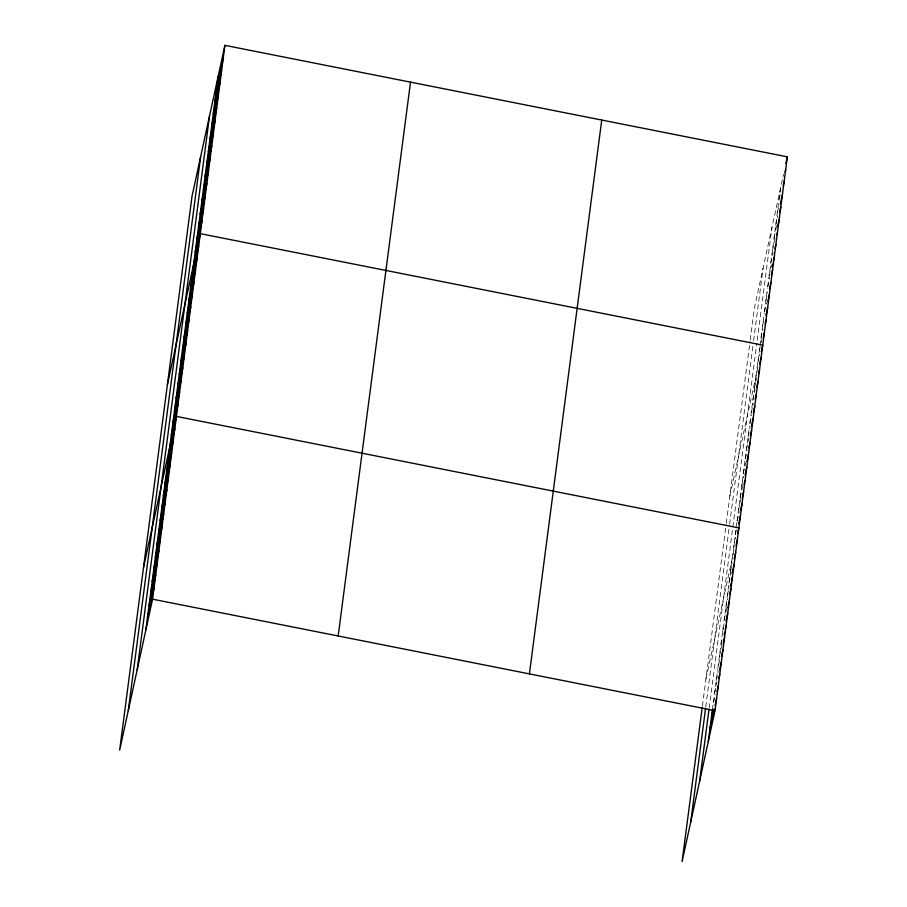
<?xml version="1.0" encoding="UTF-8"?>
<svg xmlns="http://www.w3.org/2000/svg" width="907" height="907" viewBox="0 0 907 907"><rect width="100%" height="100%" fill="white"/><g stroke="black" fill="none" stroke-linecap="round" stroke-linejoin="round"><path stroke-width="0.68" stroke-dasharray="4.54 3.4" d="M702.426 705.963L726.122 524.552M726.292 523.192L750.055 341.293M750.236 339.898L754.431 307.813L783.546 174.28M705.759 706.938L729.455 525.527M729.636 524.167L753.229 343.492M753.592 340.703L763.07 268.177M709.183 708.061L756.857 343.107M757.22 340.318L771.97 227.34M712.517 709.036L713.049 704.977M713.401 702.267L717.652 669.774M736.926 522.205L717.822 668.425L719.875 659.038M737.096 520.856L744.885 461.289M745.237 458.579L749.477 426.086M749.828 423.376L759.851 346.701M760.032 345.306L764.227 313.232M764.408 311.838L767.503 288.12M767.685 286.725L778.796 201.637M778.977 200.243L780.621 187.692M779.272 198.905L781.029 190.855M777.344 212.805L778.807 206.093M775.7 225.355L777.741 215.968M774.056 237.906L776.687 225.832M772.424 250.457L775.349 237.044M770.78 263.019L773.115 252.282M769.136 275.569L771.483 264.844M767.798 286.782L769.839 277.395M765.859 300.671L767.617 292.632M764.51 311.883L766.562 302.496M762.583 325.783L764.045 319.071M760.939 338.334L762.991 328.946M759.306 350.896L760.769 344.184M761.052 342.846L761.937 338.821M757.662 363.446L759.715 354.059M729.829 496.118L758.365 365.272M754.431 388.185L756.767 377.448M752.844 400.361L755.18 389.636M751.245 412.549L753.298 403.162M749.953 423.399L751.699 415.349M748.06 436.925L750.112 427.526M746.472 449.101L748.808 438.376M745.463 458.602L747.221 450.552M743.287 473.477L745.633 462.74M741.699 485.653L743.751 476.266M740.112 497.841L742.742 485.767M738.513 510.029L741.438 496.617M737.221 520.867L739.262 511.48M735.328 534.393L736.507 529.03M733.74 546.581L735.792 537.193M705.963 678.889L734.783 546.694M730.554 570.945L732.312 562.896M728.967 583.133L731.303 572.396M727.38 595.321L729.126 587.271M725.781 607.497L727.833 598.11M724.194 619.685L726.824 607.611M722.596 631.873L724.353 623.823M721.008 644.049L722.176 638.687M719.421 656.237L722.346 642.825M716.235 680.601L718.276 671.214M714.648 692.789L716.984 682.064M713.639 702.29L715.396 694.24"/><path stroke-width="1.36" d="M128.295 710.521L200.64 156.684M137.206 669.672L209.54 115.835M145.846 630.036L218.19 76.199M224.913 45.35L192.001 196.32L119.656 750.157L152.569 599.187L224.913 45.35L787.344 156.843L714.999 710.68L682.087 861.65L702.245 707.313M338.175 635.977L410.52 82.14M529.405 673.89L601.738 120.053M690.726 822.014L705.578 708.288M699.637 781.165L709.002 709.421M708.276 741.529L712.346 710.385M216.546 88.75L223.269 57.901M214.914 101.312L221.637 70.463M213.27 113.863L219.993 83.013M211.626 126.413L218.36 95.564M209.993 138.964L216.716 108.114M208.349 151.526L215.072 120.676M206.705 164.076L213.44 133.227M205.073 176.627L211.796 145.778M203.429 189.178L210.152 158.328M201.785 201.739L208.519 170.89M200.152 214.29L206.875 183.441M198.508 226.841L205.231 195.991M196.876 239.391L203.599 208.542M195.232 251.953L201.955 221.104M167.398 384.625L200.322 233.655L762.753 345.148L761.29 351.859M192.001 276.692L198.724 245.842M190.413 288.868L197.136 258.019M188.815 301.056L195.538 270.207M187.227 313.244L193.951 282.394M185.629 325.42L192.363 294.571M184.042 337.608L190.765 306.759M182.454 349.796L189.178 318.947M180.856 361.984L187.59 331.123M179.269 374.16L185.992 343.311M177.681 386.348L184.404 355.499M176.083 398.536L182.806 367.686M174.495 410.712L181.219 379.863M172.897 422.9L179.631 392.051M171.31 435.088L178.033 404.239M143.533 567.397L176.446 416.415L738.876 527.908L737.708 533.282M168.124 459.452L174.858 428.603M166.537 471.64L173.26 440.791M164.949 483.816L171.672 452.967M163.351 496.004L170.074 465.155M161.763 508.192L168.487 477.343M160.165 520.38L166.899 489.519M158.578 532.556L165.301 501.707M156.99 544.744L163.714 513.895M155.392 556.932L162.126 526.083M153.805 569.108L160.528 538.259M152.217 581.296L158.94 550.447M150.619 593.484L157.342 562.635M149.031 605.661L155.755 574.811M147.433 617.848L154.167 586.999M785.881 163.555L787.344 156.843M785.122 172.081L785.7 169.394M783.183 185.98L784.067 181.956M780.383 203.894L782.129 195.844M779.612 212.419L780.791 207.057M777.684 226.319L779.147 219.607M776.925 234.845L777.503 232.169M774.986 248.745L775.87 244.72M772.174 266.658L772.764 263.982M773.354 261.295L774.227 257.271M771.415 275.195L772.583 269.821M769.487 289.084L770.95 282.383M767.844 301.634L769.306 294.934M765.916 315.534L767.673 307.484M765.157 324.06L766.03 320.035M763.218 337.96L764.386 332.597M759.692 364.036L761.154 357.335M758.694 373.537L759.567 369.512M756.801 387.062L757.98 381.7M755.214 399.25L756.381 393.887M753.332 412.776L754.794 406.064M751.449 426.301L753.195 418.252M750.44 435.802L751.608 430.44M748.842 447.99L750.021 442.627M746.96 461.516L748.422 454.804M745.078 475.041L746.835 466.992M744.069 484.542L744.953 480.517M742.482 496.73L743.649 491.356M740.6 510.256L742.062 503.544M738.717 523.781L740.463 515.732M736.11 545.458L737.289 540.096M734.228 558.984L735.69 552.284M732.346 572.51L734.103 564.46M730.464 586.035L731.053 583.36M731.632 580.673L732.505 576.648M729.75 594.198L730.917 588.836M727.868 607.724L729.33 601.024M725.985 621.25L727.731 613.2M724.092 634.775L724.682 632.088M725.271 629.413L726.144 625.388M723.378 642.938L724.557 637.576M721.496 656.464L722.958 649.752M719.614 669.99L721.371 661.94M718.9 678.153L719.773 674.128M711.462 717.165L713.219 709.115M717.018 691.678L718.185 686.304M709.864 729.341L714.251 709.229M715.135 705.204L716.598 698.492M152.569 599.187L714.999 710.68"/></g></svg>
